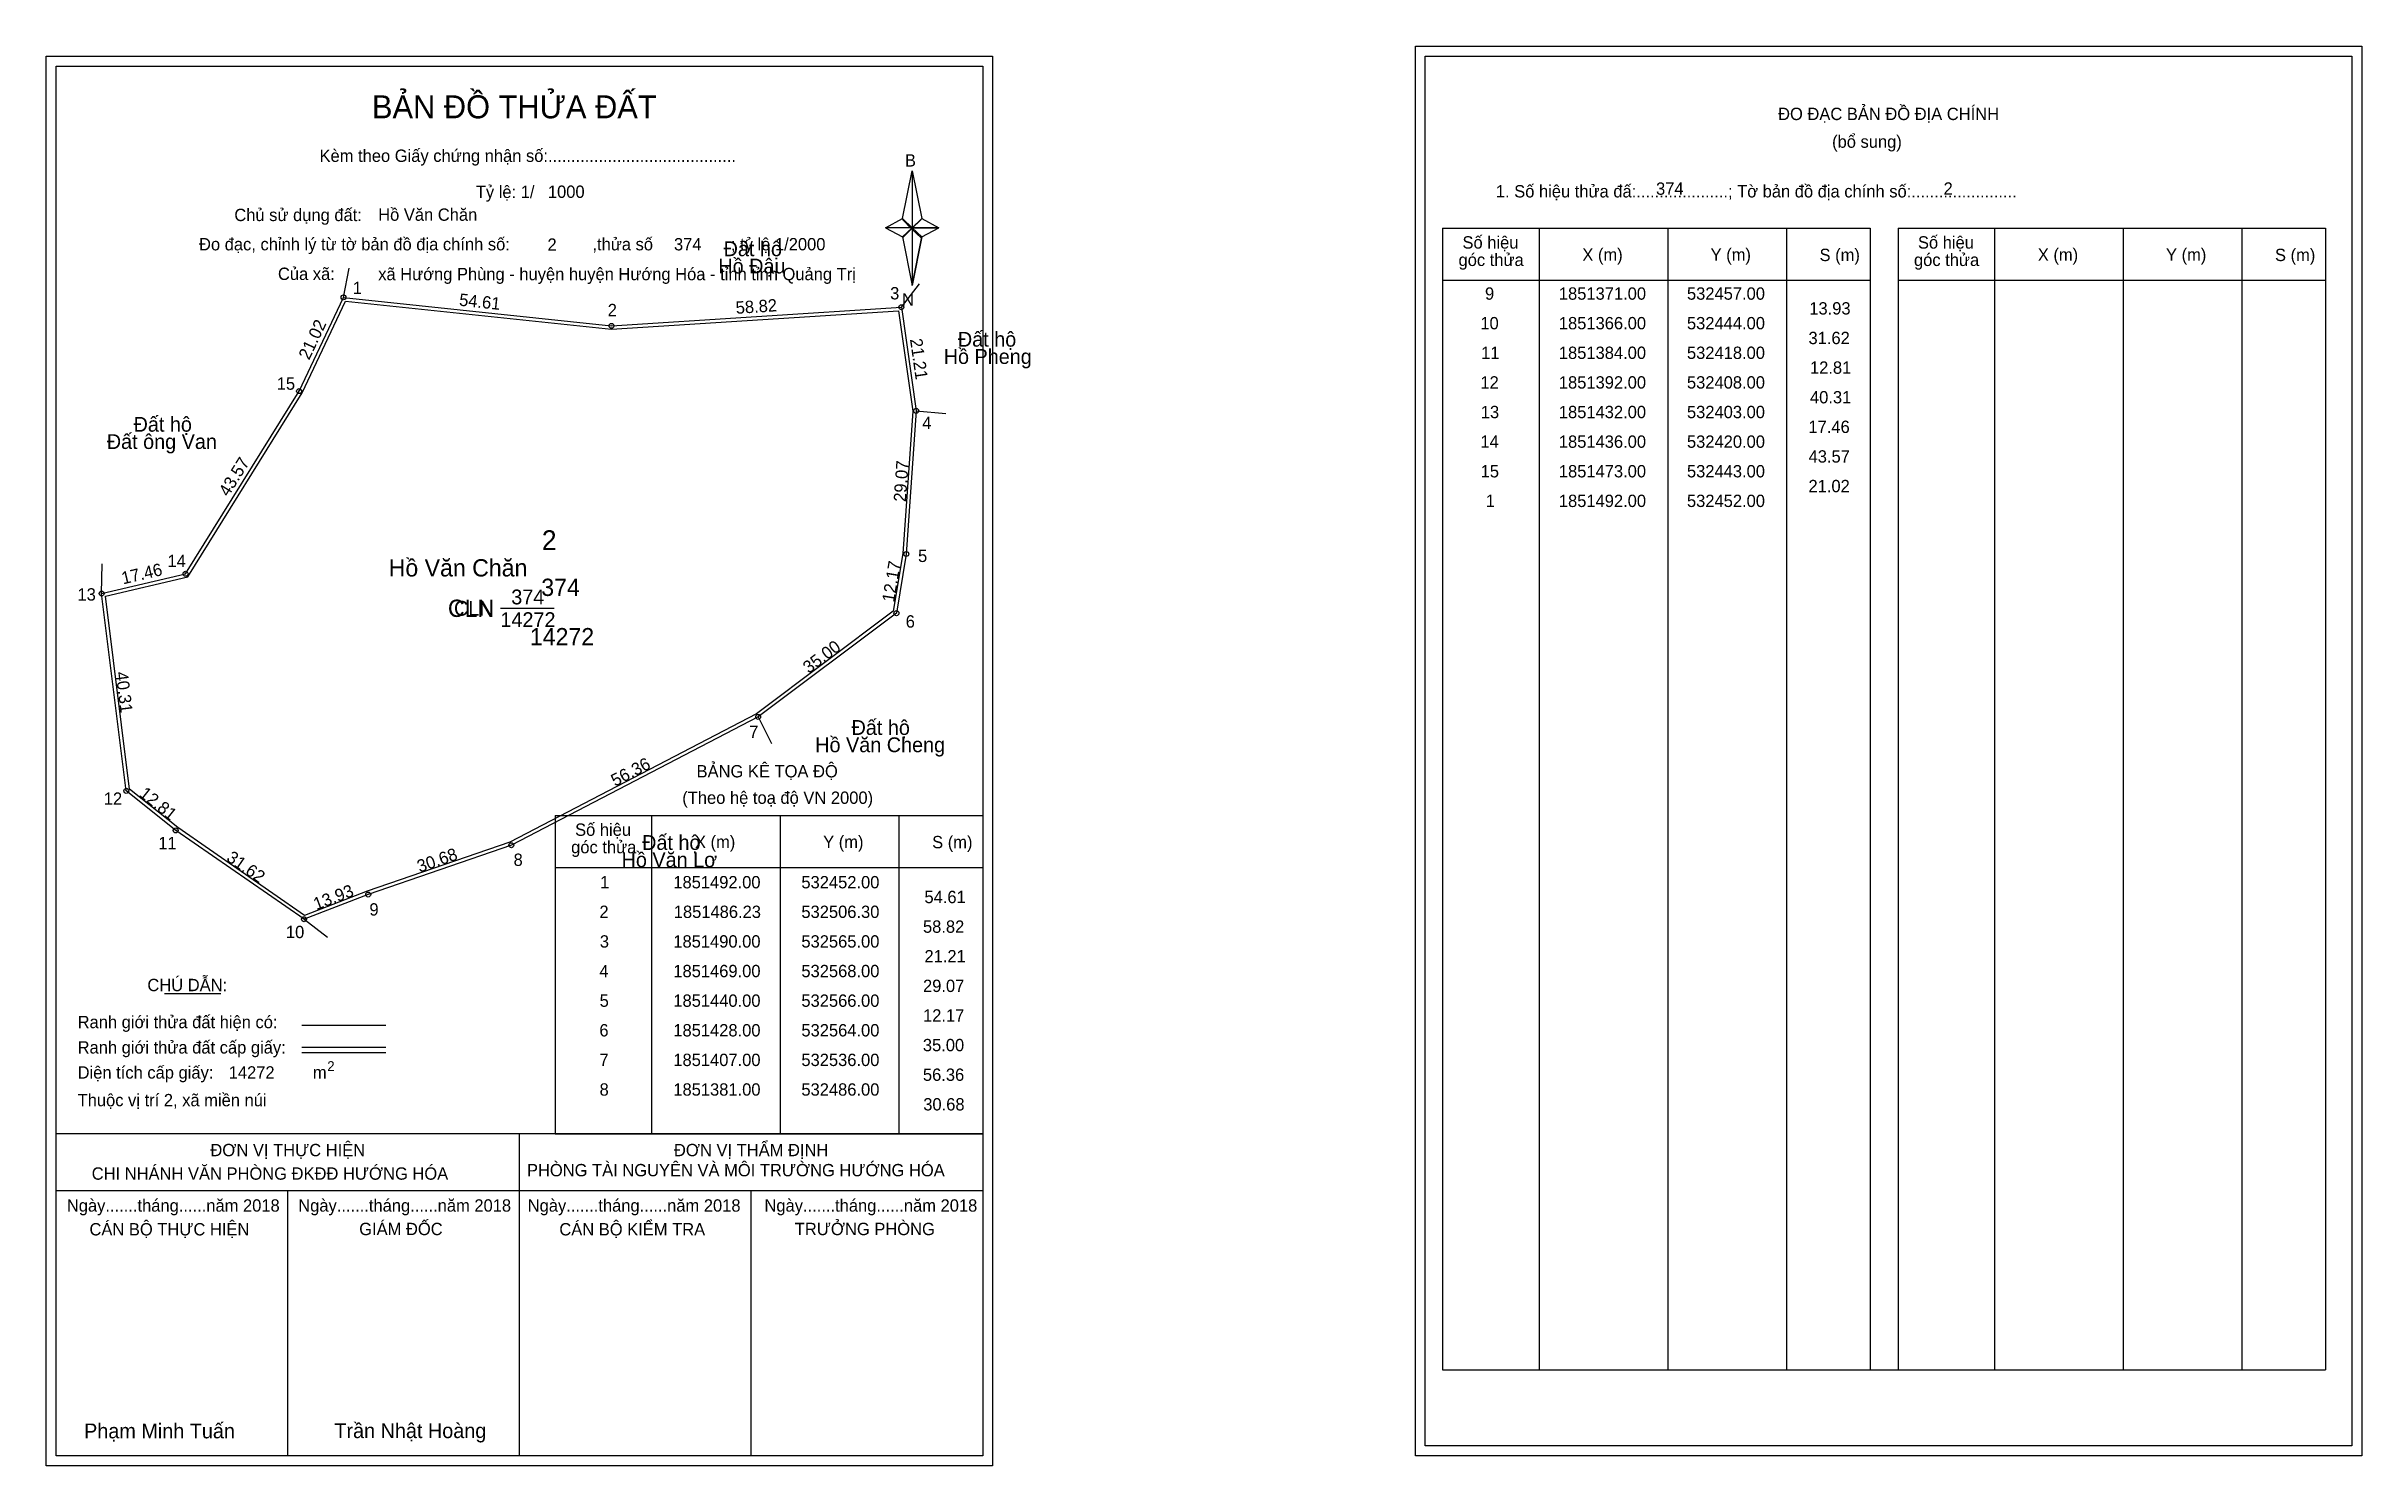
# Model space of a CAD drawing. Extents: x 532392 to 532861, y 1851255 to 1851543.
import ezdxf

# ---------------------------------------------------------------- set-up
doc = ezdxf.new("R2010")
doc.units = 0
for name, color, linetype in [('Level 1', 7, 'Continuous'), ('Level 10', 7, 'Continuous'), ('Level 11', 7, 'Continuous'), ('Level 13', 7, 'Continuous'), ('Level 2', 7, 'Continuous'), ('Level 27', 7, 'Continuous'), ('Level 3', 7, 'Continuous'), ('Level 36', 7, 'Continuous'), ('Level 4', 7, 'Continuous'), ('Level 49', 7, 'Continuous'), ('Level 5', 7, 'Continuous'), ('Level 53', 7, 'Continuous'), ('Level 55', 7, 'Continuous'), ('Level 6', 7, 'Continuous'), ('Level 63', 7, 'Continuous'), ('Level 7', 7, 'Continuous'), ('Level 9', 7, 'Continuous')]:
    doc.layers.add(name, color=color, linetype=linetype)

msp = doc.modelspace()

# ---------------------------------------------------------------- linework, layer by layer
at = {"layer": 'Level 1'}
for p, q in [((532393.8, 1851538.86), (532393.8, 1851538.86)), ((532671.12, 1851540.86), (532671.12, 1851540.86)), ((532565.22, 1851507.98), (532567.19, 1851517.62)), ((532567.19, 1851517.62), (532567.19, 1851506.1)), ((532567.19, 1851517.62), (532569.15, 1851507.98)), ((532561.77, 1851506.1), (532565.22, 1851507.98)), ((532565.22, 1851507.98), (532567.19, 1851506.1)), ((532567.04, 1851505.88), (532565.22, 1851507.76)), ((532567.19, 1851506.1), (532565.22, 1851504.26)), ((532567.04, 1851505.88), (532565.22, 1851504.04)), ((532565.22, 1851504.04), (532567.04, 1851505.88)), ((532569.01, 1851507.76), (532567.04, 1851505.88)), ((532567.04, 1851505.88), (532569.01, 1851507.76)), ((532569.01, 1851504.04), (532567.04, 1851505.88)), ((532569.15, 1851507.98), (532567.19, 1851506.1)), ((532567.19, 1851506.1), (532567.19, 1851494.4)), ((532567.19, 1851506.1), (532572.6, 1851506.1)), ((532567.19, 1851506.1), (532569.15, 1851504.26)), ((532569.15, 1851504.26), (532572.6, 1851506.1)), ((532674.65, 1851506.01), (532761.25, 1851506.01)), ((532694.24, 1851274.74), (532694.24, 1851506.01)), ((532720.31, 1851274.74), (532720.31, 1851506.01)), ((532744.29, 1851506.01), (532744.29, 1851274.74)), ((532761.25, 1851506.01), (532761.25, 1851274.74)), ((532766.91, 1851506.01), (532853.51, 1851506.01)), ((532786.5, 1851274.74), (532786.5, 1851506.01)), ((532812.57, 1851274.74), (532812.57, 1851506.01)), ((532836.54, 1851506.01), (532836.54, 1851274.74)), ((532853.51, 1851506.01), (532853.51, 1851274.74)), ((532565.22, 1851504.26), (532567.19, 1851494.4)), ((532569.15, 1851504.26), (532567.19, 1851494.4)), ((532674.65, 1851495.48), (532761.25, 1851495.48)), ((532766.91, 1851495.48), (532853.51, 1851495.48)), ((532494.89, 1851387.04), (532581.49, 1851387.04)), ((532514.48, 1851322.51), (532514.48, 1851387.04)), ((532540.55, 1851322.51), (532540.55, 1851387.04)), ((532564.52, 1851387.04), (532564.52, 1851322.51)), ((532494.89, 1851376.51), (532581.49, 1851376.51)), ((532415.71, 1851350.93), (532427.12, 1851350.93)), ((532443.58, 1851344.52), (532460.59, 1851344.52)), ((532443.58, 1851340.08), (532460.59, 1851340.08)), ((532443.58, 1851338.98), (532460.59, 1851338.98)), ((532500.62, 1851322.51), (532393.79, 1851322.51)), ((532581.49, 1851322.51), (532476.65, 1851322.51)), ((532487.64, 1851257.29), (532487.64, 1851322.51)), ((532494.89, 1851322.51), (532581.49, 1851322.51)), ((532581.49, 1851310.96), (532393.79, 1851310.96)), ((532440.72, 1851257.29), (532440.72, 1851310.96)), ((532534.57, 1851257.29), (532534.57, 1851310.96)), ((532674.65, 1851274.74), (532853.51, 1851274.74)), ((532581.49, 1851257.29), (532581.49, 1851257.29)), ((532858.82, 1851259.29), (532858.82, 1851259.29))]:
    msp.add_line(p, q, dxfattribs=at)
for points in [[(532565.22, 1851507.98), (532567.19, 1851517.62), (532567.19, 1851506.1)], [(532561.77, 1851506.1), (532565.22, 1851504.26), (532567.19, 1851506.1)], [(532567.19, 1851506.1), (532569.15, 1851507.98), (532572.6, 1851506.1)], [(532567.19, 1851506.1), (532567.19, 1851494.4), (532569.15, 1851504.26)]]:
    msp.add_lwpolyline(points, close=True, dxfattribs=at)
at = {"layer": 'Level 10'}
for points in [[(532565, 1851490), (532568, 1851469), (532566, 1851440), (532564, 1851428), (532536, 1851407), (532486, 1851381), (532457, 1851371), (532444, 1851366), (532418, 1851384), (532408, 1851392), (532403, 1851432), (532420, 1851436), (532443, 1851473), (532452, 1851492), (532506.3, 1851486.23)], [(532564.4, 1851489.26), (532567.3, 1851468.97), (532565.3, 1851440.08), (532563.36, 1851428.39), (532535.63, 1851407.59), (532485.72, 1851381.64), (532456.76, 1851371.66), (532444.09, 1851366.79), (532418.42, 1851384.56), (532408.66, 1851392.37), (532403.77, 1851431.46), (532420.44, 1851435.38), (532443.62, 1851472.66), (532452.42, 1851491.25), (532506.29, 1851485.53)]]:
    msp.add_lwpolyline(points, close=True, dxfattribs=at)
at = {"layer": 'Level 11'}
for centre in [(532452, 1851492), (532565, 1851490), (532565, 1851490), (532506.3, 1851486.23), (532443, 1851473), (532568, 1851469), (532566, 1851440), (532420, 1851436), (532403, 1851432), (532564, 1851428), (532536, 1851407), (532408, 1851392), (532418, 1851384), (532486, 1851381), (532457, 1851371), (532444, 1851366)]:
    msp.add_circle(centre, 0.5, dxfattribs=at)
at = {"layer": 'Level 27'}
for p, q in [((532452, 1851492), (532453.13, 1851497.89)), ((532565, 1851490), (532568.68, 1851494.74)), ((532568, 1851469), (532573.98, 1851468.5)), ((532403, 1851432), (532403.09, 1851438)), ((532536, 1851407), (532538.69, 1851401.64)), ((532444, 1851366), (532448.76, 1851362.34))]:
    msp.add_line(p, q, dxfattribs=at)
at = {"layer": 'Level 3'}
for p, q in [((532674.65, 1851506.01), (532674.65, 1851274.74)), ((532766.91, 1851506.01), (532766.91, 1851274.74)), ((532494.89, 1851387.04), (532494.89, 1851322.51))]:
    msp.add_line(p, q, dxfattribs=at)
at = {"layer": 'Level 63'}
for points in [[(532391.79, 1851540.86), (532583.49, 1851540.86), (532583.49, 1851255.29), (532391.79, 1851255.29)], [(532393.79, 1851538.86), (532581.49, 1851538.86), (532581.49, 1851257.29), (532393.79, 1851257.29)], [(532669.12, 1851542.86), (532860.82, 1851542.86), (532860.82, 1851257.29), (532669.12, 1851257.29)], [(532671.12, 1851540.86), (532858.82, 1851540.86), (532858.82, 1851259.29), (532671.12, 1851259.29)]]:
    msp.add_lwpolyline(points, close=True, dxfattribs=at)
at = {"layer": 'Level 9'}
msp.add_line((532483.77, 1851429), (532494.68, 1851429), dxfattribs=at)

# ---------------------------------------------------------------- texts
at = {"layer": 'Level 1'}
for s, height, p in [('BẢN ĐỒ THỬA ĐẤT', 4.6657, (532457.76, 1851528.27)), ('ĐO ĐẠC BẢN ĐỒ ĐỊA CHÍNH', 2.5, (532742.6, 1851527.92)), ('(bổ sung)', 2.5, (532753.54, 1851522.3)), ('Kèm theo Giấy chứng nhận số:.........................................', 2.5, (532447.14, 1851519.44)), ('B', 2.5, (532565.73, 1851518.5)), ('1. Số hiệu thửa đấ:....................; Tờ bản đồ địa chính số:.......................', 2.5, (532685.43, 1851512.24)), ('Chủ sử dụng đất:', 2.5, (532429.88, 1851507.45)), ('Đo đạc, chỉnh lý từ tờ bản đồ địa chính số:                  ,thửa số                 ; tỷ lệ 1/2000', 2.5, (532422.73, 1851501.52)), ('góc thửa', 2.5, (532677.87, 1851498.35)), ('Số hiệu', 2.5, (532678.67, 1851501.88)), ('X (m)', 2.5, (532702.95, 1851499.4)), ('Y (m)', 2.5, (532728.93, 1851499.4)), ('S (m)', 2.5, (532751, 1851499.35)), ('góc thửa', 2.5, (532770.13, 1851498.35)), ('Số hiệu', 2.5, (532770.93, 1851501.88)), ('X (m)', 2.5, (532795.21, 1851499.4)), ('Y (m)', 2.5, (532821.18, 1851499.4)), ('S (m)', 2.5, (532843.26, 1851499.35)), ('Của xã:', 2.5, (532438.72, 1851495.52)), ('N', 2.5, (532565.13, 1851490.33)), ('BẢNG KÊ TỌA ĐỘ', 2.5, (532523.52, 1851394.74)), ('(Theo hệ toạ độ VN 2000)', 2.5, (532520.62, 1851389.38)), ('Số hiệu', 2.5, (532498.91, 1851382.9)), ('góc thửa', 2.5, (532498.11, 1851379.37)), ('X (m)', 2.5, (532523.19, 1851380.43)), ('Y (m)', 2.5, (532549.16, 1851380.43)), ('S (m)', 2.5, (532571.24, 1851380.38)), ('CHÚ DẪN:', 2.5, (532412.27, 1851351.43)), ('Ranh giới thửa đất hiện có:', 2.5, (532398.14, 1851343.93)), ('Ranh giới thửa đất cấp giấy:', 2.5, (532398.14, 1851338.79)), ('2', 2, (532448.7, 1851335.24)), ('Diện tích cấp giấy:', 2.5, (532398.14, 1851333.71)), ('m', 2.5, (532445.8, 1851333.73)), ('Thuộc vị trí 2, xã miền núi', 2.5, (532398.14, 1851328.11)), ('ĐƠN VỊ THỰC HIỆN', 2.5, (532425.03, 1851317.99)), ('ĐƠN VỊ THẨM ĐỊNH', 2.5, (532518.93, 1851317.99)), ('CHI NHÁNH VĂN PHÒNG ĐKĐĐ HƯỚNG HÓA', 2.5, (532400.99, 1851313.23)), ('PHÒNG TÀI NGUYÊN VÀ MÔI TRƯỜNG HƯỚNG HÓA', 2.5, (532489.16, 1851313.92)), ('Ngày.......tháng......năm 2018', 2.5, (532395.96, 1851306.76)), ('Ngày.......tháng......năm 2018', 2.5, (532442.83, 1851306.76)), ('Ngày.......tháng......năm 2018', 2.5, (532489.31, 1851306.76)), ('Ngày.......tháng......năm 2018', 2.5, (532537.27, 1851306.76)), ('CÁN BỘ THỰC HIỆN', 2.5, (532400.54, 1851301.94)), ('GIÁM ĐỐC', 2.5, (532455.18, 1851302)), ('CÁN BỘ KIỂM TRA', 2.5, (532495.72, 1851301.94)), ('TRƯỞNG PHÒNG', 2.5, (532543.41, 1851302)), ('Phạm Minh Tuấn', 3, (532399.45, 1851260.83)), ('Trần Nhật Hoàng', 3, (532450.15, 1851260.88))]:
    msp.add_text(s, height=height, dxfattribs=at).set_placement(p)
at = {"layer": 'Level 11'}
msp.add_text('Tỷ lệ: 1/', height=2.5, dxfattribs=at).set_placement((532478.8, 1851512.13))
at = {"layer": 'Level 13'}
for s, p in [('374', (532485.98, 1851429.8)), ('CLN', (532474.38, 1851427.5)), ('14272', (532483.78, 1851425.2))]:
    msp.add_text(s, height=3, dxfattribs=at).set_placement(p)
at = {"layer": 'Level 2'}
msp.add_text('Hồ Văn Chăn', height=3.5, dxfattribs=at).set_placement((532461.15, 1851435.45))
at = {"layer": 'Level 3'}
msp.add_text('CLN', height=3.5, dxfattribs=at).set_placement((532473.15, 1851427.25))
at = {"layer": 'Level 36'}
for s, p in [('Đất hộ', (532528.99, 1851500.34)), ('Hồ Đậu', (532527.93, 1851496.84)), ('Đất hộ', (532576.45, 1851482.01)), ('Hồ Pheng', (532573.58, 1851478.51)), ('Đất ông Van', (532404.05, 1851461.28)), ('Đất hộ', (532409.47, 1851464.78)), ('Hồ Văn Cheng', (532547.55, 1851399.85)), ('Đất hộ', (532554.91, 1851403.35)), ('Hồ Văn Lơ', (532508.33, 1851376.55)), ('Đất hộ', (532512.49, 1851380.05))]:
    msp.add_text(s, height=3, dxfattribs=at).set_placement(p)
at = {"layer": 'Level 4'}
msp.add_text('374', height=3.5, dxfattribs=at).set_placement((532492.06, 1851431.5))
at = {"layer": 'Level 49'}
for s, rotation, p in [('54.61', 353.9344, (532475.33, 1851490.33)), ('21.02', 64.6538, (532445.03, 1851479.16)), ('58.82', 3.6748, (532531.53, 1851488.65)), ('21.21', 278.1301, (532566.74, 1851483.5)), ('43.57', 58.134, (532428.67, 1851451.46)), ('29.07', 86.0548, (532565.92, 1851450.49)), ('17.46', 13.2405, (532407.34, 1851433.84)), ('12.17', 80.5377, (532563.54, 1851430.11)), ('35.00', 36.8699, (532546.25, 1851415.69)), ('40.31', 277.125, (532405.81, 1851416)), ('56.36', 27.4744, (532507.01, 1851392.83)), ('12.81', 321.3402, (532410.43, 1851391.08)), ('31.62', 325.3048, (532428.1, 1851377.98)), ('30.68', 19.0256, (532467.41, 1851375.44)), ('13.93', 21.0375, (532446.48, 1851367.81))]:
    msp.add_text(s, height=2.5, rotation=rotation, dxfattribs=at).set_placement(p)
at = {"layer": 'Level 5'}
msp.add_text('14272', height=3.5, dxfattribs=at).set_placement((532489.75, 1851421.5))
at = {"layer": 'Level 53'}
for s, p in [('9', (532683.23, 1851491.52)), ('1851371.00', (532698.19, 1851491.52)), ('532457.00', (532724.14, 1851491.52)), ('10', (532682.29, 1851485.52)), ('1851366.00', (532698.19, 1851485.52)), ('532444.00', (532724.14, 1851485.52)), ('13.93', (532748.92, 1851488.52)), ('31.62', (532748.76, 1851482.52)), ('11', (532682.45, 1851479.52)), ('1851384.00', (532698.19, 1851479.52)), ('532418.00', (532724.14, 1851479.52)), ('12.81', (532749.06, 1851476.52)), ('12', (532682.3, 1851473.52)), ('1851392.00', (532698.19, 1851473.52)), ('532408.00', (532724.14, 1851473.52)), ('40.31', (532749.06, 1851470.52)), ('13', (532682.38, 1851467.52)), ('1851432.00', (532698.19, 1851467.52)), ('532403.00', (532724.14, 1851467.52)), ('14', (532682.29, 1851461.52)), ('1851436.00', (532698.19, 1851461.52)), ('532420.00', (532724.14, 1851461.52)), ('17.46', (532748.75, 1851464.52)), ('43.57', (532748.78, 1851458.52)), ('15', (532682.35, 1851455.52)), ('1851473.00', (532698.19, 1851455.52)), ('532443.00', (532724.14, 1851455.52)), ('21.02', (532748.76, 1851452.52)), ('1', (532683.37, 1851449.52)), ('1851492.00', (532698.19, 1851449.52)), ('532452.00', (532724.14, 1851449.52)), ('1', (532503.99, 1851372.26)), ('1851492.00', (532518.81, 1851372.26)), ('532452.00', (532544.75, 1851372.26)), ('54.61', (532569.68, 1851369.26)), ('2', (532503.84, 1851366.26)), ('1851486.23', (532518.9, 1851366.26)), ('532506.30', (532544.75, 1851366.26)), ('58.82', (532569.38, 1851363.26)), ('3', (532503.92, 1851360.26)), ('1851490.00', (532518.81, 1851360.26)), ('532565.00', (532544.75, 1851360.26)), ('4', (532503.83, 1851354.26)), ('1851469.00', (532518.81, 1851354.26)), ('532568.00', (532544.75, 1851354.26)), ('21.21', (532569.68, 1851357.26)), ('29.07', (532569.39, 1851351.26)), ('5', (532503.88, 1851348.26)), ('1851440.00', (532518.81, 1851348.26)), ('532566.00', (532544.75, 1851348.26)), ('12.17', (532569.39, 1851345.26)), ('6', (532503.83, 1851342.26)), ('1851428.00', (532518.81, 1851342.26)), ('532564.00', (532544.75, 1851342.26)), ('35.00', (532569.36, 1851339.26)), ('7', (532503.84, 1851336.26)), ('1851407.00', (532518.81, 1851336.26)), ('532536.00', (532544.75, 1851336.26)), ('8', (532503.87, 1851330.26)), ('1851381.00', (532518.81, 1851330.26)), ('532486.00', (532544.75, 1851330.26)), ('56.36', (532569.37, 1851333.26)), ('30.68', (532569.44, 1851327.26))]:
    msp.add_text(s, height=2.5, dxfattribs=at).set_placement(p)
at = {"layer": 'Level 55'}
for s, height, p in [('1', 0.4, (532451.89, 1851492)), ('0', 0.11, (532451.96, 1851491.89)), ('0', 0.11, (532451.96, 1851491.89)), ('3', 0.4, (532564.88, 1851490)), ('0', 0.11, (532564.96, 1851489.89)), ('0', 0.11, (532564.96, 1851489.89)), ('2', 0.4, (532506.16, 1851486.23)), ('0', 0.11, (532506.26, 1851486.12)), ('15', 0.4, (532442.72, 1851473)), ('0', 0.11, (532442.96, 1851472.89)), ('4', 0.4, (532567.86, 1851469)), ('0', 0.11, (532567.96, 1851468.89)), ('0', 0.11, (532567.96, 1851468.89)), ('5', 0.4, (532565.87, 1851440)), ('14', 0.4, (532419.71, 1851436)), ('0', 0.11, (532419.96, 1851435.89)), ('0', 0.11, (532565.96, 1851439.89)), ('13', 0.4, (532402.73, 1851432)), ('0', 0.11, (532402.96, 1851431.89)), ('0', 0.11, (532402.96, 1851431.89)), ('0', 0.11, (532402.96, 1851431.89)), ('6', 0.4, (532563.86, 1851428)), ('0', 0.11, (532563.96, 1851427.89)), ('7', 0.4, (532535.87, 1851407)), ('0', 0.11, (532535.96, 1851406.89)), ('0', 0.11, (532535.96, 1851406.89)), ('0', 0.11, (532535.96, 1851406.89)), ('12', 0.4, (532407.72, 1851392)), ('0', 0.11, (532407.96, 1851391.89)), ('0', 0.11, (532407.96, 1851391.89)), ('11', 0.4, (532417.74, 1851384)), ('0', 0.11, (532417.96, 1851383.89)), ('0', 0.11, (532417.96, 1851383.89)), ('8', 0.4, (532485.87, 1851381)), ('0', 0.11, (532485.96, 1851380.89)), ('0', 0.11, (532485.96, 1851380.89)), ('9', 0.4, (532456.86, 1851371)), ('0', 0.11, (532456.96, 1851370.89)), ('0', 0.11, (532456.96, 1851370.89)), ('10', 0.4, (532443.72, 1851366)), ('0', 0.11, (532443.96, 1851365.89)), ('0', 0.11, (532443.96, 1851365.89)), ('0', 0.11, (532443.96, 1851365.89)), ('0', 0.11, (532443.96, 1851365.89))]:
    msp.add_text(s, height=height, dxfattribs=at).set_placement(p)
at = {"layer": 'Level 6'}
for s, p in [('374', (532717.88, 1851512.78)), ('2', (532776.12, 1851512.8)), ('1000', (532493.4, 1851512.15)), ('Hồ Văn Chăn', (532459.02, 1851507.51)), ('2', (532493.32, 1851501.43)), ('374', (532518.94, 1851501.51)), ('xã Hướng Phùng - huyện huyện Hướng Hóa - tỉnh tỉnh Quảng Trị', (532459.03, 1851495.47)), ('14272', (532428.74, 1851333.72))]:
    msp.add_text(s, height=2.5, dxfattribs=at).set_placement(p)
at = {"layer": 'Level 7'}
msp.add_text('2', height=4, dxfattribs=at).set_placement((532492.18, 1851440.81))
at = {"layer": 'Level 9'}
for s, p in [('1', (532453.87, 1851492.66)), ('3', (532562.73, 1851491.58)), ('2', (532505.52, 1851488.18)), ('15', (532438.47, 1851473.28)), ('4', (532569.23, 1851465.32)), ('5', (532568.38, 1851438.38)), ('14', (532416.35, 1851437.35)), ('13', (532398.11, 1851430.57)), ('6', (532565.88, 1851425.09)), ('7', (532534.17, 1851402.71)), ('12', (532403.44, 1851389.19)), ('11', (532414.47, 1851380.18)), ('8', (532486.45, 1851376.81)), ('9', (532457.25, 1851366.74)), ('10', (532440.33, 1851362.17))]:
    msp.add_text(s, height=2.5, dxfattribs=at).set_placement(p)

doc.saveas('drawing.dxf')
